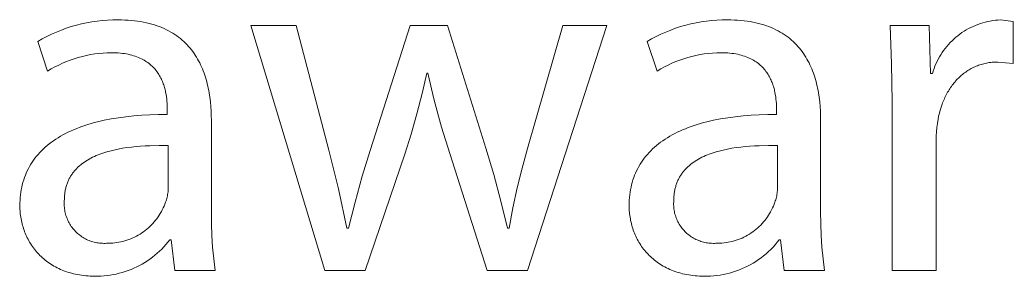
# Model space of a CAD drawing. Header units: millimetres. Extents: x -582 to 3448, y -204 to 2611.
# Drawn here: x 2340.5 to 2419.6, y -137.2 to -116.8 of the extents above; entities that cross this region are included whole.
import ezdxf

# ---------------------------------------------------------------- set-up
doc = ezdxf.new("R2010")
doc.units = ezdxf.units.MM
doc.header["$MEASUREMENT"] = 0
doc.layers.add('Domyślny', color=7, linetype='Continuous', true_color=0x000000)

msp = doc.modelspace()

# ---------------------------------------------------------------- linework, layer by layer
at = {"layer": 'Domyślny', "color": 18, "lineweight": 15, "true_color": 0x000000}
for p, q in [((2345.001, -117.172), (2345.408, -117.069)), ((2345.408, -117.069), (2345.819, -116.981)), ((2345.819, -116.981), (2346.232, -116.907)), ((2346.232, -116.907), (2346.648, -116.847)), ((2346.648, -116.847), (2347.065, -116.802)), ((2347.065, -116.802), (2347.484, -116.772)), ((2347.484, -116.772), (2347.903, -116.756)), ((2347.903, -116.756), (2348.323, -116.755)), ((2348.323, -116.755), (2348.599, -116.758)), ((2348.599, -116.758), (2348.869, -116.767)), ((2348.869, -116.767), (2349.132, -116.781)), ((2349.132, -116.781), (2349.389, -116.802)), ((2349.389, -116.802), (2349.639, -116.827)), ((2349.639, -116.827), (2349.883, -116.859)), ((2349.883, -116.859), (2350.121, -116.896)), ((2350.121, -116.896), (2350.353, -116.938)), ((2350.353, -116.938), (2350.579, -116.985)), ((2350.579, -116.985), (2350.8, -117.037)), ((2350.8, -117.037), (2351.014, -117.095)), ((2351.014, -117.095), (2351.222, -117.157)), ((2393.553, -117.173), (2393.961, -117.071)), ((2393.961, -117.071), (2394.372, -116.982)), ((2394.372, -116.982), (2394.787, -116.908)), ((2394.787, -116.908), (2395.203, -116.848)), ((2395.203, -116.848), (2395.621, -116.803)), ((2395.621, -116.803), (2396.041, -116.773)), ((2396.041, -116.773), (2396.461, -116.756)), ((2396.461, -116.756), (2396.882, -116.755)), ((2396.882, -116.755), (2397.158, -116.758)), ((2397.158, -116.758), (2397.427, -116.767)), ((2397.427, -116.767), (2397.69, -116.781)), ((2397.69, -116.781), (2397.947, -116.802)), ((2397.947, -116.802), (2398.197, -116.827)), ((2398.197, -116.827), (2398.441, -116.859)), ((2398.441, -116.859), (2398.679, -116.896)), ((2398.679, -116.896), (2398.911, -116.938)), ((2398.911, -116.938), (2399.137, -116.985)), ((2399.137, -116.985), (2399.357, -117.037)), ((2399.357, -117.037), (2399.571, -117.095)), ((2399.571, -117.095), (2399.779, -117.157)), ((2416.642, -117.192), (2416.833, -117.118)), ((2416.833, -117.118), (2417.026, -117.05)), ((2417.026, -117.05), (2417.221, -116.989)), ((2417.221, -116.989), (2417.419, -116.935)), ((2417.419, -116.935), (2417.618, -116.888)), ((2417.618, -116.888), (2417.819, -116.848)), ((2417.819, -116.848), (2418.021, -116.815)), ((2418.021, -116.815), (2418.224, -116.789)), ((2418.224, -116.789), (2418.428, -116.769)), ((2418.428, -116.769), (2418.632, -116.757)), ((2418.632, -116.757), (2419.639, -116.878)), ((2419.639, -116.878), (2419.639, -120.22)), ((2342.655, -118.078), (2343.032, -117.893)), ((2343.032, -117.893), (2343.415, -117.722)), ((2343.415, -117.722), (2343.804, -117.563)), ((2343.804, -117.563), (2344.199, -117.419)), ((2344.199, -117.419), (2344.598, -117.288)), ((2344.598, -117.288), (2345.001, -117.172)), ((2351.222, -117.157), (2351.425, -117.224)), ((2351.425, -117.224), (2351.622, -117.296)), ((2351.622, -117.296), (2351.813, -117.373)), ((2351.813, -117.373), (2351.999, -117.454)), ((2351.999, -117.454), (2352.179, -117.539)), ((2352.179, -117.539), (2352.354, -117.629)), ((2352.354, -117.629), (2352.524, -117.723)), ((2352.524, -117.723), (2352.688, -117.821)), ((2352.688, -117.821), (2352.847, -117.923)), ((2364.786, -136.726), (2358.895, -117.199)), ((2358.895, -117.199), (2362.518, -117.199)), ((2362.518, -117.199), (2365.108, -127.13)), ((2368.41, -127.157), (2371.604, -117.199)), ((2371.604, -117.199), (2374.583, -117.199)), ((2374.583, -117.199), (2377.616, -126.969)), ((2380.958, -126.996), (2383.75, -117.199)), ((2387.266, -117.199), (2380.958, -136.726)), ((2383.75, -117.199), (2387.266, -117.199)), ((2391.202, -118.078), (2391.58, -117.894)), ((2391.58, -117.894), (2391.964, -117.722)), ((2391.964, -117.722), (2392.354, -117.565)), ((2392.354, -117.565), (2392.749, -117.42)), ((2392.749, -117.42), (2393.149, -117.29)), ((2393.149, -117.29), (2393.553, -117.173)), ((2399.779, -117.157), (2399.982, -117.224)), ((2399.982, -117.224), (2400.178, -117.296)), ((2400.178, -117.296), (2400.369, -117.373)), ((2400.369, -117.373), (2400.555, -117.454)), ((2400.555, -117.454), (2400.735, -117.539)), ((2400.735, -117.539), (2400.91, -117.629)), ((2400.91, -117.629), (2401.079, -117.723)), ((2401.079, -117.723), (2401.243, -117.821)), ((2401.243, -117.821), (2401.402, -117.923)), ((2409.959, -120.246), (2409.828, -117.2)), ((2409.828, -117.2), (2412.942, -117.2)), ((2412.942, -117.2), (2413.063, -121.025)), ((2415.231, -118.014), (2415.394, -117.891)), ((2415.394, -117.891), (2415.561, -117.772)), ((2415.561, -117.772), (2415.733, -117.66)), ((2415.733, -117.66), (2415.908, -117.554)), ((2415.908, -117.554), (2416.086, -117.454)), ((2416.086, -117.454), (2416.268, -117.36)), ((2416.268, -117.36), (2416.454, -117.273)), ((2416.454, -117.273), (2416.642, -117.192)), ((2341.922, -118.486), (2342.285, -118.276)), ((2342.713, -120.835), (2341.922, -118.486)), ((2342.285, -118.276), (2342.655, -118.078)), ((2352.847, -117.923), (2353.001, -118.029)), ((2353.001, -118.029), (2353.15, -118.139)), ((2353.15, -118.139), (2353.294, -118.252)), ((2353.294, -118.252), (2353.433, -118.37)), ((2353.433, -118.37), (2353.568, -118.49)), ((2353.568, -118.49), (2353.697, -118.615)), ((2353.697, -118.615), (2353.822, -118.742)), ((2390.467, -118.486), (2390.831, -118.276)), ((2391.272, -120.835), (2390.467, -118.486)), ((2390.831, -118.276), (2391.202, -118.078)), ((2401.402, -117.923), (2401.556, -118.029)), ((2401.556, -118.029), (2401.705, -118.139)), ((2401.705, -118.139), (2401.848, -118.252)), ((2401.848, -118.252), (2401.987, -118.37)), ((2401.987, -118.37), (2402.121, -118.49)), ((2402.121, -118.49), (2402.25, -118.615)), ((2402.25, -118.615), (2402.375, -118.742)), ((2414.485, -118.714), (2414.625, -118.564)), ((2414.625, -118.564), (2414.769, -118.419)), ((2414.769, -118.419), (2414.918, -118.279)), ((2414.918, -118.279), (2415.072, -118.144)), ((2415.072, -118.144), (2415.231, -118.014)), ((2346.465, -119.471), (2346.134, -119.525)), ((2346.797, -119.429), (2346.465, -119.471)), ((2347.131, -119.399), (2346.797, -119.429)), ((2347.465, -119.379), (2347.131, -119.399)), ((2347.8, -119.372), (2347.465, -119.379)), ((2347.985, -119.374), (2347.8, -119.372)), ((2348.164, -119.38), (2347.985, -119.374)), ((2348.339, -119.391), (2348.164, -119.38)), ((2348.509, -119.405), (2348.339, -119.391)), ((2348.673, -119.423), (2348.509, -119.405)), ((2348.833, -119.445), (2348.673, -119.423)), ((2348.989, -119.471), (2348.833, -119.445)), ((2349.139, -119.5), (2348.989, -119.471)), ((2349.285, -119.533), (2349.139, -119.5)), ((2353.822, -118.742), (2353.942, -118.873)), ((2353.942, -118.873), (2354.058, -119.007)), ((2354.058, -119.007), (2354.169, -119.145)), ((2354.169, -119.145), (2354.275, -119.285)), ((2354.275, -119.285), (2354.377, -119.428)), ((2354.377, -119.428), (2354.475, -119.573)), ((2395.023, -119.47), (2394.692, -119.523)), ((2395.355, -119.428), (2395.023, -119.47)), ((2395.689, -119.398), (2395.355, -119.428)), ((2396.023, -119.379), (2395.689, -119.398)), ((2396.358, -119.372), (2396.023, -119.379)), ((2396.542, -119.374), (2396.358, -119.372)), ((2396.722, -119.38), (2396.542, -119.374)), ((2396.896, -119.391), (2396.722, -119.38)), ((2397.065, -119.405), (2396.896, -119.391)), ((2397.229, -119.423), (2397.065, -119.405)), ((2397.388, -119.445), (2397.229, -119.423)), ((2397.543, -119.471), (2397.388, -119.445)), ((2397.693, -119.5), (2397.543, -119.471)), ((2397.838, -119.533), (2397.693, -119.5)), ((2402.375, -118.742), (2402.495, -118.873)), ((2402.495, -118.873), (2402.61, -119.007)), ((2402.61, -119.007), (2402.721, -119.145)), ((2402.721, -119.145), (2402.827, -119.285)), ((2402.827, -119.285), (2402.929, -119.428)), ((2402.929, -119.428), (2403.026, -119.573)), ((2413.872, -119.532), (2413.983, -119.36)), ((2413.983, -119.36), (2414.1, -119.192)), ((2414.1, -119.192), (2414.223, -119.029)), ((2414.223, -119.029), (2414.352, -118.869)), ((2414.352, -118.869), (2414.485, -118.714)), ((2343.897, -120.209), (2343.593, -120.35)), ((2344.206, -120.079), (2343.897, -120.209)), ((2344.519, -119.959), (2344.206, -120.079)), ((2344.835, -119.85), (2344.519, -119.959)), ((2345.156, -119.752), (2344.835, -119.85)), ((2345.479, -119.665), (2345.156, -119.752)), ((2345.805, -119.589), (2345.479, -119.665)), ((2346.134, -119.525), (2345.805, -119.589)), ((2349.426, -119.569), (2349.285, -119.533)), ((2349.563, -119.609), (2349.426, -119.569)), ((2349.695, -119.651), (2349.563, -119.609)), ((2349.823, -119.697), (2349.695, -119.651)), ((2349.946, -119.746), (2349.823, -119.697)), ((2350.066, -119.798), (2349.946, -119.746)), ((2350.181, -119.852), (2350.066, -119.798)), ((2350.292, -119.909), (2350.181, -119.852)), ((2350.4, -119.969), (2350.292, -119.909)), ((2350.503, -120.032), (2350.4, -119.969)), ((2350.602, -120.096), (2350.503, -120.032)), ((2350.698, -120.164), (2350.602, -120.096)), ((2350.79, -120.233), (2350.698, -120.164)), ((2350.878, -120.305), (2350.79, -120.233)), ((2354.475, -119.573), (2354.569, -119.722)), ((2354.569, -119.722), (2354.659, -119.873)), ((2354.659, -119.873), (2354.744, -120.026)), ((2354.744, -120.026), (2354.826, -120.182)), ((2354.826, -120.182), (2354.903, -120.34)), ((2392.455, -120.209), (2392.151, -120.35)), ((2392.764, -120.078), (2392.455, -120.209)), ((2393.077, -119.958), (2392.764, -120.078)), ((2393.393, -119.849), (2393.077, -119.958)), ((2393.714, -119.751), (2393.393, -119.849)), ((2394.037, -119.664), (2393.714, -119.751)), ((2394.363, -119.588), (2394.037, -119.664)), ((2394.692, -119.523), (2394.363, -119.588)), ((2397.979, -119.569), (2397.838, -119.533)), ((2398.115, -119.609), (2397.979, -119.569)), ((2398.247, -119.651), (2398.115, -119.609)), ((2398.374, -119.697), (2398.247, -119.651)), ((2398.498, -119.746), (2398.374, -119.697)), ((2398.617, -119.798), (2398.498, -119.746)), ((2398.732, -119.852), (2398.617, -119.798)), ((2398.843, -119.909), (2398.732, -119.852)), ((2398.949, -119.969), (2398.843, -119.909)), ((2399.052, -120.032), (2398.949, -119.969)), ((2399.152, -120.096), (2399.052, -120.032)), ((2399.247, -120.164), (2399.152, -120.096)), ((2399.339, -120.233), (2399.247, -120.164)), ((2399.427, -120.305), (2399.339, -120.233)), ((2403.026, -119.573), (2403.12, -119.722)), ((2403.12, -119.722), (2403.209, -119.873)), ((2403.209, -119.873), (2403.294, -120.026)), ((2403.294, -120.026), (2403.375, -120.182)), ((2403.375, -120.182), (2403.453, -120.34)), ((2409.989, -123.293), (2409.959, -120.246)), ((2413.41, -120.444), (2413.489, -120.256)), ((2413.489, -120.256), (2413.575, -120.07)), ((2413.575, -120.07), (2413.668, -119.887)), ((2413.668, -119.887), (2413.767, -119.708)), ((2413.767, -119.708), (2413.872, -119.532)), ((2417.201, -120.274), (2417.097, -120.304)), ((2417.307, -120.246), (2417.201, -120.274)), ((2417.414, -120.221), (2417.307, -120.246)), ((2417.522, -120.199), (2417.414, -120.221)), ((2417.632, -120.179), (2417.522, -120.199)), ((2417.742, -120.161), (2417.632, -120.179)), ((2417.854, -120.147), (2417.742, -120.161)), ((2417.967, -120.134), (2417.854, -120.147)), ((2418.081, -120.125), (2417.967, -120.134)), ((2418.197, -120.118), (2418.081, -120.125)), ((2418.313, -120.114), (2418.197, -120.118)), ((2418.431, -120.113), (2418.313, -120.114)), ((2419.639, -120.22), (2418.431, -120.113)), ((2343.001, -120.663), (2342.713, -120.835)), ((2343.295, -120.502), (2343.001, -120.663)), ((2343.593, -120.35), (2343.295, -120.502)), ((2350.963, -120.378), (2350.878, -120.305)), ((2351.044, -120.454), (2350.963, -120.378)), ((2351.122, -120.531), (2351.044, -120.454)), ((2351.196, -120.61), (2351.122, -120.531)), ((2351.267, -120.691), (2351.196, -120.61)), ((2351.335, -120.774), (2351.267, -120.691)), ((2351.4, -120.857), (2351.335, -120.774)), ((2351.462, -120.943), (2351.4, -120.857)), ((2351.521, -121.029), (2351.462, -120.943)), ((2351.576, -121.117), (2351.521, -121.029)), ((2354.903, -120.34), (2354.977, -120.501)), ((2354.977, -120.501), (2355.047, -120.663)), ((2355.047, -120.663), (2355.113, -120.827)), ((2355.113, -120.827), (2355.175, -120.994)), ((2355.175, -120.994), (2355.234, -121.162)), ((2372.919, -120.997), (2372.552, -122.63)), ((2373, -120.997), (2372.919, -120.997)), ((2373.514, -123.153), (2373, -120.997)), ((2391.559, -120.663), (2391.272, -120.835)), ((2391.853, -120.501), (2391.559, -120.663)), ((2392.151, -120.35), (2391.853, -120.501)), ((2399.511, -120.378), (2399.427, -120.305)), ((2399.592, -120.454), (2399.511, -120.378)), ((2399.67, -120.531), (2399.592, -120.454)), ((2399.744, -120.61), (2399.67, -120.531)), ((2399.815, -120.691), (2399.744, -120.61)), ((2399.883, -120.774), (2399.815, -120.691)), ((2399.947, -120.857), (2399.883, -120.774)), ((2400.009, -120.943), (2399.947, -120.857)), ((2400.067, -121.029), (2400.009, -120.943)), ((2400.123, -121.117), (2400.067, -121.029)), ((2403.453, -120.34), (2403.526, -120.501)), ((2403.526, -120.501), (2403.596, -120.663)), ((2403.596, -120.663), (2403.661, -120.827)), ((2403.661, -120.827), (2403.723, -120.994)), ((2403.723, -120.994), (2403.782, -121.162)), ((2413.063, -121.025), (2413.21, -121.025)), ((2413.21, -121.025), (2413.27, -120.829)), ((2413.27, -120.829), (2413.336, -120.636)), ((2413.336, -120.636), (2413.41, -120.444)), ((2415.688, -121.035), (2415.605, -121.102)), ((2415.772, -120.971), (2415.688, -121.035)), ((2415.858, -120.909), (2415.772, -120.971)), ((2415.945, -120.849), (2415.858, -120.909)), ((2416.034, -120.791), (2415.945, -120.849)), ((2416.124, -120.735), (2416.034, -120.791)), ((2416.215, -120.682), (2416.124, -120.735)), ((2416.308, -120.63), (2416.215, -120.682)), ((2416.402, -120.581), (2416.308, -120.63)), ((2416.497, -120.535), (2416.402, -120.581)), ((2416.594, -120.49), (2416.497, -120.535)), ((2416.692, -120.448), (2416.594, -120.49)), ((2416.791, -120.408), (2416.692, -120.448)), ((2416.892, -120.371), (2416.791, -120.408)), ((2416.994, -120.336), (2416.892, -120.371)), ((2417.097, -120.304), (2416.994, -120.336)), ((2351.629, -121.206), (2351.576, -121.117)), ((2351.68, -121.296), (2351.629, -121.206)), ((2351.727, -121.386), (2351.68, -121.296)), ((2351.772, -121.478), (2351.727, -121.386)), ((2351.814, -121.57), (2351.772, -121.478)), ((2351.854, -121.663), (2351.814, -121.57)), ((2351.891, -121.756), (2351.854, -121.663)), ((2351.926, -121.849), (2351.891, -121.756)), ((2351.959, -121.943), (2351.926, -121.849)), ((2355.234, -121.162), (2355.289, -121.332)), ((2355.289, -121.332), (2355.341, -121.503)), ((2355.341, -121.503), (2355.389, -121.676)), ((2355.389, -121.676), (2355.434, -121.85)), ((2355.434, -121.85), (2355.476, -122.026)), ((2400.176, -121.206), (2400.123, -121.117)), ((2400.226, -121.296), (2400.176, -121.206)), ((2400.273, -121.386), (2400.226, -121.296)), ((2400.318, -121.478), (2400.273, -121.386)), ((2400.36, -121.57), (2400.318, -121.478)), ((2400.399, -121.663), (2400.36, -121.57)), ((2400.437, -121.756), (2400.399, -121.663)), ((2400.471, -121.849), (2400.437, -121.756)), ((2400.504, -121.943), (2400.471, -121.849)), ((2403.782, -121.162), (2403.837, -121.332)), ((2403.837, -121.332), (2403.889, -121.503)), ((2403.889, -121.503), (2403.937, -121.676)), ((2403.937, -121.676), (2403.981, -121.85)), ((2403.981, -121.85), (2404.023, -122.026)), ((2414.856, -121.875), (2414.789, -121.963)), ((2414.924, -121.789), (2414.856, -121.875)), ((2414.993, -121.705), (2414.924, -121.789)), ((2415.065, -121.623), (2414.993, -121.705)), ((2415.137, -121.542), (2415.065, -121.623)), ((2415.212, -121.464), (2415.137, -121.542)), ((2415.287, -121.388), (2415.212, -121.464)), ((2415.364, -121.313), (2415.287, -121.388)), ((2415.443, -121.241), (2415.364, -121.313)), ((2415.523, -121.17), (2415.443, -121.241)), ((2415.605, -121.102), (2415.523, -121.17)), ((2351.989, -122.038), (2351.959, -121.943)), ((2352.017, -122.132), (2351.989, -122.038)), ((2352.043, -122.226), (2352.017, -122.132)), ((2352.068, -122.321), (2352.043, -122.226)), ((2352.09, -122.415), (2352.068, -122.321)), ((2352.11, -122.508), (2352.09, -122.415)), ((2352.146, -122.695), (2352.11, -122.508)), ((2355.476, -122.026), (2355.515, -122.203)), ((2355.515, -122.203), (2355.55, -122.381)), ((2355.55, -122.381), (2355.583, -122.56)), ((2355.583, -122.56), (2355.639, -122.921)), ((2372.552, -122.63), (2372.137, -124.251)), ((2400.534, -122.038), (2400.504, -121.943)), ((2400.563, -122.132), (2400.534, -122.038)), ((2400.589, -122.226), (2400.563, -122.132)), ((2400.613, -122.321), (2400.589, -122.226)), ((2400.635, -122.415), (2400.613, -122.321)), ((2400.655, -122.508), (2400.635, -122.415)), ((2400.691, -122.695), (2400.655, -122.508)), ((2404.023, -122.026), (2404.061, -122.203)), ((2404.061, -122.203), (2404.097, -122.381)), ((2404.097, -122.381), (2404.129, -122.56)), ((2404.129, -122.56), (2404.184, -122.921)), ((2414.366, -122.626), (2414.312, -122.727)), ((2414.422, -122.526), (2414.366, -122.626)), ((2414.479, -122.428), (2414.422, -122.526)), ((2414.538, -122.331), (2414.479, -122.428)), ((2414.598, -122.237), (2414.538, -122.331)), ((2414.66, -122.144), (2414.598, -122.237)), ((2414.724, -122.052), (2414.66, -122.144)), ((2414.789, -121.963), (2414.724, -122.052)), ((2352.175, -122.879), (2352.146, -122.695)), ((2352.198, -123.06), (2352.175, -122.879)), ((2352.215, -123.238), (2352.198, -123.06)), ((2352.228, -123.411), (2352.215, -123.238)), ((2352.236, -123.578), (2352.228, -123.411)), ((2355.639, -122.921), (2355.683, -123.285)), ((2355.683, -123.285), (2355.717, -123.651)), ((2374.095, -125.292), (2373.514, -123.153)), ((2400.72, -122.879), (2400.691, -122.695)), ((2400.743, -123.06), (2400.72, -122.879)), ((2400.76, -123.238), (2400.743, -123.06)), ((2400.773, -123.411), (2400.76, -123.238)), ((2400.781, -123.578), (2400.773, -123.411)), ((2404.184, -122.921), (2404.229, -123.285)), ((2404.229, -123.285), (2404.262, -123.651)), ((2409.989, -136.727), (2409.989, -123.293)), ((2414.023, -123.368), (2413.981, -123.481)), ((2414.067, -123.258), (2414.023, -123.368)), ((2414.113, -123.149), (2414.067, -123.258)), ((2414.16, -123.041), (2414.113, -123.149)), ((2414.209, -122.935), (2414.16, -123.041)), ((2414.26, -122.83), (2414.209, -122.935)), ((2414.312, -122.727), (2414.26, -122.83)), ((2352.241, -123.74), (2352.236, -123.578)), ((2352.242, -123.895), (2352.241, -123.74)), ((2352.242, -124.297), (2352.242, -123.895)), ((2355.717, -123.651), (2355.74, -124.018)), ((2355.74, -124.018), (2355.754, -124.386)), ((2400.786, -123.74), (2400.781, -123.578)), ((2400.787, -123.895), (2400.786, -123.74)), ((2400.787, -124.297), (2400.787, -123.895)), ((2404.262, -123.651), (2404.285, -124.018)), ((2404.285, -124.018), (2404.299, -124.386)), ((2413.763, -124.182), (2413.705, -124.426)), ((2413.829, -123.943), (2413.763, -124.182)), ((2413.901, -123.709), (2413.829, -123.943)), ((2413.981, -123.481), (2413.901, -123.709)), ((2345.927, -125.089), (2346.176, -125.015)), ((2346.176, -125.015), (2346.431, -124.943)), ((2346.431, -124.943), (2346.69, -124.876)), ((2346.69, -124.876), (2347.225, -124.752)), ((2347.225, -124.752), (2347.781, -124.643)), ((2347.781, -124.643), (2348.358, -124.549)), ((2348.358, -124.549), (2348.955, -124.469)), ((2348.955, -124.469), (2349.572, -124.404)), ((2349.572, -124.404), (2350.21, -124.355)), ((2350.21, -124.355), (2350.867, -124.32)), ((2350.867, -124.32), (2351.545, -124.301)), ((2351.545, -124.301), (2352.242, -124.297)), ((2355.754, -124.386), (2355.758, -124.753)), ((2355.758, -124.753), (2355.758, -132.054)), ((2372.137, -124.251), (2371.673, -125.859)), ((2394.472, -125.089), (2394.721, -125.015)), ((2394.721, -125.015), (2394.976, -124.943)), ((2394.976, -124.943), (2395.235, -124.876)), ((2395.235, -124.876), (2395.77, -124.752)), ((2395.77, -124.752), (2396.326, -124.643)), ((2396.326, -124.643), (2396.902, -124.549)), ((2396.902, -124.549), (2397.499, -124.469)), ((2397.499, -124.469), (2398.117, -124.404)), ((2398.117, -124.404), (2398.754, -124.355)), ((2398.754, -124.355), (2399.412, -124.32)), ((2399.412, -124.32), (2400.09, -124.301)), ((2400.09, -124.301), (2400.787, -124.297)), ((2404.299, -124.386), (2404.303, -124.753)), ((2404.303, -124.753), (2404.303, -132.054)), ((2413.605, -125.004), (2413.566, -125.333)), ((2413.653, -124.676), (2413.605, -125.004)), ((2413.705, -124.426), (2413.653, -124.676)), ((2343.927, -125.922), (2344.127, -125.815)), ((2344.127, -125.815), (2344.333, -125.712)), ((2344.333, -125.712), (2344.545, -125.612)), ((2344.545, -125.612), (2344.762, -125.516)), ((2344.762, -125.516), (2344.984, -125.424)), ((2344.984, -125.424), (2345.212, -125.335)), ((2345.212, -125.335), (2345.445, -125.249)), ((2345.445, -125.249), (2345.683, -125.167)), ((2345.683, -125.167), (2345.927, -125.089)), ((2374.744, -127.412), (2374.095, -125.292)), ((2392.472, -125.922), (2392.672, -125.815)), ((2392.672, -125.815), (2392.878, -125.712)), ((2392.878, -125.712), (2393.09, -125.612)), ((2393.09, -125.612), (2393.307, -125.516)), ((2393.307, -125.516), (2393.529, -125.424)), ((2393.529, -125.424), (2393.757, -125.335)), ((2393.757, -125.335), (2393.99, -125.249)), ((2393.99, -125.249), (2394.228, -125.167)), ((2394.228, -125.167), (2394.472, -125.089)), ((2413.536, -125.664), (2413.516, -125.995)), ((2413.566, -125.333), (2413.536, -125.664)), ((2342.839, -126.635), (2343.007, -126.508)), ((2343.007, -126.508), (2343.18, -126.384)), ((2343.18, -126.384), (2343.358, -126.263)), ((2343.358, -126.263), (2343.542, -126.146)), ((2343.542, -126.146), (2343.732, -126.032)), ((2343.732, -126.032), (2343.927, -125.922)), ((2371.673, -125.859), (2371.161, -127.452)), ((2391.384, -126.635), (2391.551, -126.508)), ((2391.551, -126.508), (2391.724, -126.384)), ((2391.724, -126.384), (2391.903, -126.263)), ((2391.903, -126.263), (2392.087, -126.146)), ((2392.087, -126.146), (2392.277, -126.032)), ((2392.277, -126.032), (2392.472, -125.922)), ((2413.516, -125.995), (2413.506, -126.326)), ((2413.506, -126.326), (2413.506, -136.727)), ((2341.953, -127.472), (2342.087, -127.324)), ((2342.087, -127.324), (2342.226, -127.18)), ((2342.226, -127.18), (2342.371, -127.039)), ((2342.371, -127.039), (2342.521, -126.901)), ((2342.521, -126.901), (2342.677, -126.766)), ((2342.677, -126.766), (2342.839, -126.635)), ((2347.031, -127.398), (2346.878, -127.453)), ((2347.186, -127.346), (2347.031, -127.398)), ((2347.344, -127.296), (2347.186, -127.346)), ((2347.504, -127.248), (2347.344, -127.296)), ((2347.667, -127.204), (2347.504, -127.248)), ((2347.998, -127.122), (2347.667, -127.204)), ((2348.337, -127.05), (2347.998, -127.122)), ((2348.683, -126.986), (2348.337, -127.05)), ((2349.035, -126.932), (2348.683, -126.986)), ((2349.392, -126.886), (2349.035, -126.932)), ((2349.754, -126.848), (2349.392, -126.886)), ((2350.118, -126.817), (2349.754, -126.848)), ((2350.485, -126.794), (2350.118, -126.817)), ((2350.853, -126.777), (2350.485, -126.794)), ((2351.59, -126.761), (2350.853, -126.777)), ((2352.323, -126.767), (2351.59, -126.761)), ((2352.323, -130.149), (2352.323, -126.767)), ((2365.108, -127.13), (2365.882, -130.226)), ((2367.784, -129.204), (2368.41, -127.157)), ((2377.737, -136.726), (2374.744, -127.412)), ((2377.616, -126.969), (2378.252, -129.078)), ((2380.519, -128.566), (2380.958, -126.996)), ((2390.498, -127.472), (2390.632, -127.324)), ((2390.632, -127.324), (2390.771, -127.18)), ((2390.771, -127.18), (2390.916, -127.039)), ((2390.916, -127.039), (2391.066, -126.901)), ((2391.066, -126.901), (2391.222, -126.766)), ((2391.222, -126.766), (2391.384, -126.635)), ((2395.582, -127.398), (2395.429, -127.453)), ((2395.737, -127.346), (2395.582, -127.398)), ((2395.894, -127.296), (2395.737, -127.346)), ((2396.054, -127.248), (2395.894, -127.296)), ((2396.216, -127.204), (2396.054, -127.248)), ((2396.547, -127.122), (2396.216, -127.204)), ((2396.886, -127.05), (2396.547, -127.122)), ((2397.231, -126.986), (2396.886, -127.05)), ((2397.583, -126.932), (2397.231, -126.986)), ((2397.939, -126.886), (2397.583, -126.932)), ((2398.3, -126.848), (2397.939, -126.886)), ((2398.664, -126.817), (2398.3, -126.848)), ((2399.031, -126.794), (2398.664, -126.817)), ((2399.399, -126.777), (2399.031, -126.794)), ((2400.135, -126.761), (2399.399, -126.777)), ((2400.867, -126.767), (2400.135, -126.761)), ((2400.867, -130.149), (2400.867, -126.767)), ((2341.372, -128.262), (2341.477, -128.098)), ((2341.477, -128.098), (2341.587, -127.936)), ((2341.587, -127.936), (2341.703, -127.778)), ((2341.703, -127.778), (2341.825, -127.624)), ((2341.825, -127.624), (2341.953, -127.472)), ((2345.519, -128.168), (2345.402, -128.256)), ((2345.639, -128.082), (2345.519, -128.168)), ((2345.764, -128), (2345.639, -128.082)), ((2345.891, -127.921), (2345.764, -128)), ((2346.023, -127.845), (2345.891, -127.921)), ((2346.157, -127.772), (2346.023, -127.845)), ((2346.295, -127.703), (2346.157, -127.772)), ((2346.436, -127.636), (2346.295, -127.703)), ((2346.581, -127.572), (2346.436, -127.636)), ((2346.728, -127.511), (2346.581, -127.572)), ((2346.878, -127.453), (2346.728, -127.511)), ((2371.161, -127.452), (2368.007, -136.726)), ((2389.917, -128.262), (2390.022, -128.098)), ((2390.022, -128.098), (2390.132, -127.936)), ((2390.132, -127.936), (2390.248, -127.778)), ((2390.248, -127.778), (2390.37, -127.624)), ((2390.37, -127.624), (2390.498, -127.472)), ((2394.073, -128.168), (2393.957, -128.256)), ((2394.193, -128.082), (2394.073, -128.168)), ((2394.317, -128), (2394.193, -128.082)), ((2394.445, -127.921), (2394.317, -128)), ((2394.576, -127.845), (2394.445, -127.921)), ((2394.71, -127.772), (2394.576, -127.845)), ((2394.848, -127.703), (2394.71, -127.772)), ((2394.989, -127.636), (2394.848, -127.703)), ((2395.133, -127.572), (2394.989, -127.636)), ((2395.279, -127.511), (2395.133, -127.572)), ((2395.429, -127.453), (2395.279, -127.511)), ((2340.936, -129.135), (2341.012, -128.954)), ((2341.012, -128.954), (2341.093, -128.776)), ((2341.093, -128.776), (2341.18, -128.602)), ((2341.18, -128.602), (2341.273, -128.43)), ((2341.273, -128.43), (2341.372, -128.262)), ((2344.704, -128.975), (2344.663, -129.033)), ((2344.747, -128.918), (2344.704, -128.975)), ((2344.79, -128.861), (2344.747, -128.918)), ((2344.835, -128.806), (2344.79, -128.861)), ((2344.881, -128.752), (2344.835, -128.806)), ((2344.929, -128.698), (2344.881, -128.752)), ((2344.977, -128.646), (2344.929, -128.698)), ((2345.027, -128.594), (2344.977, -128.646)), ((2345.077, -128.543), (2345.027, -128.594)), ((2345.129, -128.493), (2345.077, -128.543)), ((2345.181, -128.444), (2345.129, -128.493)), ((2345.235, -128.396), (2345.181, -128.444)), ((2345.29, -128.348), (2345.235, -128.396)), ((2345.346, -128.302), (2345.29, -128.348)), ((2345.402, -128.256), (2345.346, -128.302)), ((2380.127, -130.148), (2380.519, -128.566)), ((2389.481, -129.135), (2389.557, -128.954)), ((2389.557, -128.954), (2389.638, -128.776)), ((2389.638, -128.776), (2389.725, -128.602)), ((2389.725, -128.602), (2389.818, -128.43)), ((2389.818, -128.43), (2389.917, -128.262)), ((2393.261, -128.975), (2393.219, -129.033)), ((2393.303, -128.918), (2393.261, -128.975)), ((2393.347, -128.861), (2393.303, -128.918)), ((2393.392, -128.806), (2393.347, -128.861)), ((2393.437, -128.752), (2393.392, -128.806)), ((2393.485, -128.698), (2393.437, -128.752)), ((2393.533, -128.646), (2393.485, -128.698)), ((2393.582, -128.594), (2393.533, -128.646)), ((2393.633, -128.543), (2393.582, -128.594)), ((2393.684, -128.493), (2393.633, -128.543)), ((2393.737, -128.444), (2393.684, -128.493)), ((2393.79, -128.396), (2393.737, -128.444)), ((2393.845, -128.348), (2393.79, -128.396)), ((2393.9, -128.302), (2393.845, -128.348)), ((2393.957, -128.256), (2393.9, -128.302)), ((2340.694, -129.892), (2340.746, -129.698)), ((2340.746, -129.698), (2340.803, -129.507)), ((2340.803, -129.507), (2340.867, -129.319)), ((2340.867, -129.319), (2340.936, -129.135)), ((2344.289, -129.736), (2344.263, -129.806)), ((2344.317, -129.667), (2344.289, -129.736)), ((2344.346, -129.599), (2344.317, -129.667)), ((2344.376, -129.532), (2344.346, -129.599)), ((2344.407, -129.467), (2344.376, -129.532)), ((2344.44, -129.402), (2344.407, -129.467)), ((2344.474, -129.338), (2344.44, -129.402)), ((2344.509, -129.275), (2344.474, -129.338)), ((2344.546, -129.213), (2344.509, -129.275)), ((2344.583, -129.152), (2344.546, -129.213)), ((2344.622, -129.092), (2344.583, -129.152)), ((2344.663, -129.033), (2344.622, -129.092)), ((2367.211, -131.267), (2367.784, -129.204)), ((2378.252, -129.078), (2378.829, -131.204)), ((2389.239, -129.892), (2389.291, -129.698)), ((2389.291, -129.698), (2389.348, -129.507)), ((2389.348, -129.507), (2389.412, -129.319)), ((2389.412, -129.319), (2389.481, -129.135)), ((2392.847, -129.736), (2392.821, -129.806)), ((2392.874, -129.667), (2392.847, -129.736)), ((2392.903, -129.599), (2392.874, -129.667)), ((2392.933, -129.532), (2392.903, -129.599)), ((2392.964, -129.467), (2392.933, -129.532)), ((2392.997, -129.402), (2392.964, -129.467)), ((2393.031, -129.338), (2392.997, -129.402)), ((2393.066, -129.275), (2393.031, -129.338)), ((2393.103, -129.213), (2393.066, -129.275)), ((2393.14, -129.152), (2393.103, -129.213)), ((2393.179, -129.092), (2393.14, -129.152)), ((2393.219, -129.033), (2393.179, -129.092)), ((2340.548, -130.699), (2340.575, -130.493)), ((2340.575, -130.493), (2340.609, -130.289)), ((2340.609, -130.289), (2340.649, -130.089)), ((2340.649, -130.089), (2340.694, -129.892)), ((2344.081, -130.562), (2344.071, -130.643)), ((2344.092, -130.481), (2344.081, -130.562)), ((2344.106, -130.402), (2344.092, -130.481)), ((2344.12, -130.324), (2344.106, -130.402)), ((2344.136, -130.247), (2344.12, -130.324)), ((2344.154, -130.17), (2344.136, -130.247)), ((2344.173, -130.095), (2344.154, -130.17)), ((2344.194, -130.021), (2344.173, -130.095)), ((2344.215, -129.949), (2344.194, -130.021)), ((2344.239, -129.877), (2344.215, -129.949)), ((2344.263, -129.806), (2344.239, -129.877)), ((2352.274, -130.67), (2352.29, -130.566)), ((2352.29, -130.566), (2352.303, -130.462)), ((2352.303, -130.462), (2352.313, -130.358)), ((2352.313, -130.358), (2352.319, -130.253)), ((2352.319, -130.253), (2352.323, -130.149)), ((2365.882, -130.226), (2366.558, -133.344)), ((2379.781, -131.741), (2380.127, -130.148)), ((2389.093, -130.699), (2389.12, -130.493)), ((2389.12, -130.493), (2389.154, -130.289)), ((2389.154, -130.289), (2389.194, -130.089)), ((2389.194, -130.089), (2389.239, -129.892)), ((2392.639, -130.562), (2392.629, -130.643)), ((2392.651, -130.481), (2392.639, -130.562)), ((2392.664, -130.402), (2392.651, -130.481)), ((2392.678, -130.324), (2392.664, -130.402)), ((2392.695, -130.247), (2392.678, -130.324)), ((2392.712, -130.17), (2392.695, -130.247)), ((2392.731, -130.095), (2392.712, -130.17)), ((2392.751, -130.021), (2392.731, -130.095)), ((2392.773, -129.949), (2392.751, -130.021)), ((2392.797, -129.877), (2392.773, -129.949)), ((2392.821, -129.806), (2392.797, -129.877)), ((2400.819, -130.67), (2400.835, -130.566)), ((2400.835, -130.566), (2400.848, -130.462)), ((2400.848, -130.462), (2400.858, -130.358)), ((2400.858, -130.358), (2400.864, -130.253)), ((2400.864, -130.253), (2400.867, -130.149)), ((2340.499, -131.558), (2340.502, -131.338)), ((2340.502, -131.338), (2340.511, -131.122)), ((2340.511, -131.122), (2340.527, -130.909)), ((2340.527, -130.909), (2340.548, -130.699)), ((2344.035, -131.263), (2344.033, -131.371)), ((2344.033, -131.371), (2344.033, -131.48)), ((2344.042, -131.155), (2344.035, -131.263)), ((2344.043, -131.067), (2344.042, -131.155)), ((2344.045, -130.98), (2344.043, -131.067)), ((2344.049, -130.894), (2344.045, -130.98)), ((2344.055, -130.809), (2344.049, -130.894)), ((2344.062, -130.726), (2344.055, -130.809)), ((2344.071, -130.643), (2344.062, -130.726)), ((2352.051, -131.432), (2352.108, -131.276)), ((2352.108, -131.276), (2352.144, -131.177)), ((2352.144, -131.177), (2352.176, -131.078)), ((2352.176, -131.078), (2352.205, -130.977)), ((2352.205, -130.977), (2352.232, -130.875)), ((2352.232, -130.875), (2352.254, -130.773)), ((2352.254, -130.773), (2352.274, -130.67)), ((2366.692, -133.344), (2367.211, -131.267)), ((2378.829, -131.204), (2379.348, -133.344)), ((2389.044, -131.558), (2389.047, -131.338)), ((2389.047, -131.338), (2389.056, -131.122)), ((2389.056, -131.122), (2389.072, -130.909)), ((2389.072, -130.909), (2389.093, -130.699)), ((2392.593, -131.263), (2392.59, -131.371)), ((2392.59, -131.371), (2392.591, -131.479)), ((2392.6, -131.155), (2392.593, -131.263)), ((2392.601, -131.067), (2392.6, -131.155)), ((2392.604, -130.98), (2392.601, -131.067)), ((2392.608, -130.894), (2392.604, -130.98)), ((2392.613, -130.809), (2392.608, -130.894)), ((2392.62, -130.726), (2392.613, -130.809)), ((2392.629, -130.643), (2392.62, -130.726)), ((2400.596, -131.432), (2400.653, -131.276)), ((2400.653, -131.276), (2400.688, -131.177)), ((2400.688, -131.177), (2400.721, -131.078)), ((2400.721, -131.078), (2400.75, -130.977)), ((2400.75, -130.977), (2400.776, -130.875)), ((2400.776, -130.875), (2400.799, -130.773)), ((2400.799, -130.773), (2400.819, -130.67)), ((2340.5, -131.69), (2340.499, -131.558)), ((2340.505, -131.823), (2340.5, -131.69)), ((2340.512, -131.955), (2340.505, -131.823)), ((2340.523, -132.087), (2340.512, -131.955)), ((2340.536, -132.219), (2340.523, -132.087)), ((2344.033, -131.48), (2344.038, -131.588)), ((2344.038, -131.588), (2344.046, -131.696)), ((2344.046, -131.696), (2344.058, -131.803)), ((2344.058, -131.803), (2344.074, -131.91)), ((2344.074, -131.91), (2344.093, -132.017)), ((2344.093, -132.017), (2344.116, -132.123)), ((2344.116, -132.123), (2344.143, -132.228)), ((2351.69, -132.177), (2351.772, -132.033)), ((2351.772, -132.033), (2351.85, -131.886)), ((2351.85, -131.886), (2351.922, -131.737)), ((2351.922, -131.737), (2351.989, -131.586)), ((2351.989, -131.586), (2352.051, -131.432)), ((2355.758, -132.054), (2355.759, -132.991)), ((2379.482, -133.344), (2379.781, -131.741)), ((2389.045, -131.69), (2389.044, -131.558)), ((2389.05, -131.823), (2389.045, -131.69)), ((2389.057, -131.955), (2389.05, -131.823)), ((2389.068, -132.087), (2389.057, -131.955)), ((2389.081, -132.219), (2389.068, -132.087)), ((2392.591, -131.479), (2392.595, -131.587)), ((2392.595, -131.587), (2392.603, -131.695)), ((2392.603, -131.695), (2392.614, -131.802)), ((2392.614, -131.802), (2392.63, -131.909)), ((2392.63, -131.909), (2392.649, -132.016)), ((2392.649, -132.016), (2392.671, -132.121)), ((2392.671, -132.121), (2392.697, -132.226)), ((2400.236, -132.178), (2400.318, -132.034)), ((2400.318, -132.034), (2400.396, -131.887)), ((2400.396, -131.887), (2400.468, -131.738)), ((2400.468, -131.738), (2400.535, -131.586)), ((2400.535, -131.586), (2400.596, -131.432)), ((2404.303, -132.054), (2404.304, -132.991)), ((2340.552, -132.35), (2340.536, -132.219)), ((2340.572, -132.481), (2340.552, -132.35)), ((2340.594, -132.612), (2340.572, -132.481)), ((2340.619, -132.742), (2340.594, -132.612)), ((2340.647, -132.871), (2340.619, -132.742)), ((2340.678, -132.999), (2340.647, -132.871)), ((2344.143, -132.228), (2344.173, -132.332)), ((2344.173, -132.332), (2344.206, -132.435)), ((2344.206, -132.435), (2344.244, -132.536)), ((2344.244, -132.536), (2344.284, -132.637)), ((2344.284, -132.637), (2344.328, -132.735)), ((2344.328, -132.735), (2344.376, -132.833)), ((2344.376, -132.833), (2344.426, -132.928)), ((2344.426, -132.928), (2344.48, -133.022)), ((2351.097, -132.975), (2351.207, -132.85)), ((2351.207, -132.85), (2351.313, -132.722)), ((2351.313, -132.722), (2351.414, -132.591)), ((2351.414, -132.591), (2351.511, -132.456)), ((2351.511, -132.456), (2351.603, -132.318)), ((2351.603, -132.318), (2351.69, -132.177)), ((2389.097, -132.35), (2389.081, -132.219)), ((2389.117, -132.481), (2389.097, -132.35)), ((2389.139, -132.612), (2389.117, -132.481)), ((2389.164, -132.742), (2389.139, -132.612)), ((2389.192, -132.871), (2389.164, -132.742)), ((2389.223, -132.999), (2389.192, -132.871)), ((2392.697, -132.226), (2392.727, -132.33)), ((2392.727, -132.33), (2392.761, -132.433)), ((2392.761, -132.433), (2392.797, -132.535)), ((2392.797, -132.535), (2392.838, -132.635)), ((2392.838, -132.635), (2392.881, -132.734)), ((2392.881, -132.734), (2392.929, -132.831)), ((2392.929, -132.831), (2392.979, -132.927)), ((2392.979, -132.927), (2393.033, -133.02)), ((2399.644, -132.977), (2399.754, -132.852)), ((2399.754, -132.852), (2399.86, -132.724)), ((2399.86, -132.724), (2399.961, -132.593)), ((2399.961, -132.593), (2400.057, -132.458)), ((2400.057, -132.458), (2400.149, -132.319)), ((2400.149, -132.319), (2400.236, -132.178)), ((2340.712, -133.127), (2340.678, -132.999)), ((2340.749, -133.254), (2340.712, -133.127)), ((2340.789, -133.38), (2340.749, -133.254)), ((2340.832, -133.505), (2340.789, -133.38)), ((2340.877, -133.629), (2340.832, -133.505)), ((2340.926, -133.752), (2340.877, -133.629)), ((2344.48, -133.022), (2344.538, -133.114)), ((2344.538, -133.114), (2344.598, -133.204)), ((2344.598, -133.204), (2344.661, -133.292)), ((2344.661, -133.292), (2344.728, -133.377)), ((2344.728, -133.377), (2344.797, -133.461)), ((2344.797, -133.461), (2344.869, -133.541)), ((2344.869, -133.541), (2344.944, -133.62)), ((2344.944, -133.62), (2345.021, -133.695)), ((2345.021, -133.695), (2345.101, -133.768)), ((2350.08, -133.819), (2350.219, -133.729)), ((2350.219, -133.729), (2350.355, -133.635)), ((2350.355, -133.635), (2350.488, -133.536)), ((2350.488, -133.536), (2350.617, -133.432)), ((2350.617, -133.432), (2350.743, -133.324)), ((2350.743, -133.324), (2350.865, -133.211)), ((2350.865, -133.211), (2350.983, -133.095)), ((2350.983, -133.095), (2351.097, -132.975)), ((2355.759, -132.991), (2355.791, -133.928)), ((2366.558, -133.344), (2366.692, -133.344)), ((2379.348, -133.344), (2379.482, -133.344)), ((2389.257, -133.127), (2389.223, -132.999)), ((2389.294, -133.254), (2389.257, -133.127)), ((2389.334, -133.38), (2389.294, -133.254)), ((2389.377, -133.505), (2389.334, -133.38)), ((2389.422, -133.629), (2389.377, -133.505)), ((2389.471, -133.752), (2389.422, -133.629)), ((2393.033, -133.02), (2393.09, -133.112)), ((2393.09, -133.112), (2393.15, -133.202)), ((2393.15, -133.202), (2393.213, -133.29)), ((2393.213, -133.29), (2393.279, -133.376)), ((2393.279, -133.376), (2393.348, -133.459)), ((2393.348, -133.459), (2393.419, -133.54)), ((2393.419, -133.54), (2393.494, -133.618)), ((2393.494, -133.618), (2393.571, -133.694)), ((2393.571, -133.694), (2393.651, -133.767)), ((2398.626, -133.822), (2398.766, -133.732)), ((2398.766, -133.732), (2398.902, -133.637)), ((2398.902, -133.637), (2399.035, -133.538)), ((2399.035, -133.538), (2399.164, -133.434)), ((2399.164, -133.434), (2399.29, -133.326)), ((2399.29, -133.326), (2399.412, -133.214)), ((2399.412, -133.214), (2399.53, -133.097)), ((2399.53, -133.097), (2399.644, -132.977)), ((2404.304, -132.991), (2404.336, -133.928)), ((2340.978, -133.874), (2340.926, -133.752)), ((2341.032, -133.994), (2340.978, -133.874)), ((2341.089, -134.114), (2341.032, -133.994)), ((2341.15, -134.232), (2341.089, -134.114)), ((2341.213, -134.348), (2341.15, -134.232)), ((2341.279, -134.463), (2341.213, -134.348)), ((2341.348, -134.577), (2341.279, -134.463)), ((2345.101, -133.768), (2345.183, -133.839)), ((2345.183, -133.839), (2345.268, -133.906)), ((2345.268, -133.906), (2345.355, -133.97)), ((2345.355, -133.97), (2345.444, -134.032)), ((2345.444, -134.032), (2345.535, -134.09)), ((2345.535, -134.09), (2345.629, -134.145)), ((2345.629, -134.145), (2345.724, -134.197)), ((2345.724, -134.197), (2345.82, -134.245)), ((2345.82, -134.245), (2345.919, -134.291)), ((2345.919, -134.291), (2346.019, -134.333)), ((2346.019, -134.333), (2346.12, -134.371)), ((2346.12, -134.371), (2346.222, -134.406)), ((2346.222, -134.406), (2346.326, -134.437)), ((2346.326, -134.437), (2346.43, -134.465)), ((2346.43, -134.465), (2346.536, -134.489)), ((2346.536, -134.489), (2346.642, -134.51)), ((2346.642, -134.51), (2346.749, -134.527)), ((2346.749, -134.527), (2346.857, -134.54)), ((2347.729, -134.547), (2347.894, -134.537)), ((2347.894, -134.537), (2348.059, -134.521)), ((2348.059, -134.521), (2348.224, -134.5)), ((2348.224, -134.5), (2348.388, -134.473)), ((2348.388, -134.473), (2348.55, -134.44)), ((2348.55, -134.44), (2348.712, -134.402)), ((2348.712, -134.402), (2348.872, -134.358)), ((2348.872, -134.358), (2349.03, -134.309)), ((2349.03, -134.309), (2349.187, -134.255)), ((2349.187, -134.255), (2349.341, -134.195)), ((2349.341, -134.195), (2349.494, -134.13)), ((2349.494, -134.13), (2349.644, -134.06)), ((2349.644, -134.06), (2349.792, -133.985)), ((2349.792, -133.985), (2349.937, -133.905)), ((2349.937, -133.905), (2350.08, -133.819)), ((2352.292, -134.463), (2352.134, -134.652)), ((2352.443, -134.269), (2352.292, -134.463)), ((2352.564, -134.269), (2352.443, -134.269)), ((2352.846, -136.725), (2352.564, -134.269)), ((2355.791, -133.928), (2355.853, -134.863)), ((2389.522, -133.874), (2389.471, -133.752)), ((2389.577, -133.994), (2389.522, -133.874)), ((2389.634, -134.114), (2389.577, -133.994)), ((2389.695, -134.232), (2389.634, -134.114)), ((2389.758, -134.348), (2389.695, -134.232)), ((2389.824, -134.463), (2389.758, -134.348)), ((2389.893, -134.577), (2389.824, -134.463)), ((2393.651, -133.767), (2393.733, -133.837)), ((2393.733, -133.837), (2393.817, -133.904)), ((2393.817, -133.904), (2393.904, -133.969)), ((2393.904, -133.969), (2393.993, -134.03)), ((2393.993, -134.03), (2394.084, -134.089)), ((2394.084, -134.089), (2394.177, -134.144)), ((2394.177, -134.144), (2394.272, -134.196)), ((2394.272, -134.196), (2394.368, -134.244)), ((2394.368, -134.244), (2394.466, -134.29)), ((2394.466, -134.29), (2394.566, -134.332)), ((2394.566, -134.332), (2394.667, -134.37)), ((2394.667, -134.37), (2394.769, -134.405)), ((2394.769, -134.405), (2394.873, -134.436)), ((2394.873, -134.436), (2394.977, -134.464)), ((2394.977, -134.464), (2395.082, -134.489)), ((2395.082, -134.489), (2395.188, -134.509)), ((2395.188, -134.509), (2395.295, -134.526)), ((2395.295, -134.526), (2395.402, -134.54)), ((2396.44, -134.538), (2396.605, -134.522)), ((2396.605, -134.522), (2396.769, -134.501)), ((2396.769, -134.501), (2396.933, -134.474)), ((2396.933, -134.474), (2397.096, -134.442)), ((2397.096, -134.442), (2397.257, -134.404)), ((2397.257, -134.404), (2397.417, -134.361)), ((2397.417, -134.361), (2397.576, -134.312)), ((2397.576, -134.312), (2397.733, -134.257)), ((2397.733, -134.257), (2397.888, -134.198)), ((2397.888, -134.198), (2398.04, -134.133)), ((2398.04, -134.133), (2398.191, -134.063)), ((2398.191, -134.063), (2398.339, -133.987)), ((2398.339, -133.987), (2398.484, -133.907)), ((2398.484, -133.907), (2398.626, -133.822)), ((2400.844, -134.47), (2400.679, -134.665)), ((2401.002, -134.269), (2400.844, -134.47)), ((2401.109, -134.269), (2401.002, -134.269)), ((2401.391, -136.725), (2401.109, -134.269)), ((2404.336, -133.928), (2404.398, -134.863)), ((2341.42, -134.689), (2341.348, -134.577)), ((2341.495, -134.8), (2341.42, -134.689)), ((2341.573, -134.908), (2341.495, -134.8)), ((2341.654, -135.015), (2341.573, -134.908)), ((2341.737, -135.121), (2341.654, -135.015)), ((2341.824, -135.224), (2341.737, -135.121)), ((2341.913, -135.325), (2341.824, -135.224)), ((2342.005, -135.425), (2341.913, -135.325)), ((2346.857, -134.54), (2346.964, -134.549)), ((2346.964, -134.549), (2347.073, -134.555)), ((2347.073, -134.555), (2347.181, -134.557)), ((2347.181, -134.557), (2347.289, -134.556)), ((2347.289, -134.556), (2347.397, -134.551)), ((2347.397, -134.551), (2347.563, -134.552)), ((2347.563, -134.552), (2347.729, -134.547)), ((2351.623, -135.185), (2351.441, -135.35)), ((2351.799, -135.013), (2351.623, -135.185)), ((2351.97, -134.835), (2351.799, -135.013)), ((2352.134, -134.652), (2351.97, -134.835)), ((2355.853, -134.863), (2355.945, -135.796)), ((2389.965, -134.689), (2389.893, -134.577)), ((2390.04, -134.8), (2389.965, -134.689)), ((2390.118, -134.908), (2390.04, -134.8)), ((2390.199, -135.015), (2390.118, -134.908)), ((2390.282, -135.121), (2390.199, -135.015)), ((2390.369, -135.224), (2390.282, -135.121)), ((2390.458, -135.325), (2390.369, -135.224)), ((2390.55, -135.425), (2390.458, -135.325)), ((2395.402, -134.54), (2395.51, -134.549)), ((2395.51, -134.549), (2395.618, -134.555)), ((2395.618, -134.555), (2395.726, -134.557)), ((2395.726, -134.557), (2395.834, -134.556)), ((2395.834, -134.556), (2395.942, -134.551)), ((2395.942, -134.551), (2396.108, -134.552)), ((2396.108, -134.552), (2396.274, -134.548)), ((2396.274, -134.548), (2396.44, -134.538)), ((2400.144, -135.215), (2399.954, -135.385)), ((2400.329, -135.038), (2400.144, -135.215)), ((2400.507, -134.854), (2400.329, -135.038)), ((2400.679, -134.665), (2400.507, -134.854)), ((2404.398, -134.863), (2404.49, -135.796)), ((2342.101, -135.522), (2342.005, -135.425)), ((2342.199, -135.617), (2342.101, -135.522)), ((2342.3, -135.71), (2342.199, -135.617)), ((2342.403, -135.8), (2342.3, -135.71)), ((2342.51, -135.889), (2342.403, -135.8)), ((2342.62, -135.975), (2342.51, -135.889)), ((2342.732, -136.058), (2342.62, -135.975)), ((2342.848, -136.139), (2342.732, -136.058)), ((2350.454, -136.082), (2350.242, -136.208)), ((2350.661, -135.949), (2350.454, -136.082)), ((2350.863, -135.81), (2350.661, -135.949)), ((2351.061, -135.663), (2350.863, -135.81)), ((2351.254, -135.51), (2351.061, -135.663)), ((2351.441, -135.35), (2351.254, -135.51)), ((2355.945, -135.796), (2356.067, -136.725)), ((2390.646, -135.522), (2390.55, -135.425)), ((2390.744, -135.617), (2390.646, -135.522)), ((2390.845, -135.71), (2390.744, -135.617)), ((2390.948, -135.8), (2390.845, -135.71)), ((2391.055, -135.889), (2390.948, -135.8)), ((2391.165, -135.975), (2391.055, -135.889)), ((2391.277, -136.058), (2391.165, -135.975)), ((2391.393, -136.139), (2391.277, -136.058)), ((2399.136, -135.998), (2398.919, -136.132)), ((2399.348, -135.855), (2399.136, -135.998)), ((2399.556, -135.706), (2399.348, -135.855)), ((2399.758, -135.549), (2399.556, -135.706)), ((2399.954, -135.385), (2399.758, -135.549)), ((2404.49, -135.796), (2404.612, -136.725)), ((2342.966, -136.218), (2342.848, -136.139)), ((2343.087, -136.293), (2342.966, -136.218)), ((2343.211, -136.366), (2343.087, -136.293)), ((2343.338, -136.437), (2343.211, -136.366)), ((2343.467, -136.504), (2343.338, -136.437)), ((2343.6, -136.569), (2343.467, -136.504)), ((2343.735, -136.631), (2343.6, -136.569)), ((2343.873, -136.689), (2343.735, -136.631)), ((2344.015, -136.745), (2343.873, -136.689)), ((2344.158, -136.797), (2344.015, -136.745)), ((2344.305, -136.846), (2344.158, -136.797)), ((2344.455, -136.892), (2344.305, -136.846)), ((2344.607, -136.935), (2344.455, -136.892)), ((2348.659, -136.879), (2348.422, -136.944)), ((2348.894, -136.807), (2348.659, -136.879)), ((2349.127, -136.726), (2348.894, -136.807)), ((2349.357, -136.638), (2349.127, -136.726)), ((2349.583, -136.542), (2349.357, -136.638)), ((2349.807, -136.438), (2349.583, -136.542)), ((2350.026, -136.327), (2349.807, -136.438)), ((2350.242, -136.208), (2350.026, -136.327)), ((2356.067, -136.725), (2352.846, -136.725)), ((2368.007, -136.726), (2364.786, -136.726)), ((2380.958, -136.726), (2377.737, -136.726)), ((2391.511, -136.218), (2391.393, -136.139)), ((2391.632, -136.293), (2391.511, -136.218)), ((2391.756, -136.366), (2391.632, -136.293)), ((2391.883, -136.437), (2391.756, -136.366)), ((2392.012, -136.504), (2391.883, -136.437)), ((2392.145, -136.569), (2392.012, -136.504)), ((2392.28, -136.631), (2392.145, -136.569)), ((2392.418, -136.689), (2392.28, -136.631)), ((2392.559, -136.745), (2392.418, -136.689)), ((2392.703, -136.797), (2392.559, -136.745)), ((2392.85, -136.846), (2392.703, -136.797)), ((2393, -136.892), (2392.85, -136.846)), ((2393.152, -136.935), (2393, -136.892)), ((2397.286, -136.854), (2397.04, -136.924)), ((2397.529, -136.776), (2397.286, -136.854)), ((2397.77, -136.689), (2397.529, -136.776)), ((2398.007, -136.594), (2397.77, -136.689)), ((2398.241, -136.49), (2398.007, -136.594)), ((2398.471, -136.379), (2398.241, -136.49)), ((2398.697, -136.26), (2398.471, -136.379)), ((2398.919, -136.132), (2398.697, -136.26)), ((2404.612, -136.725), (2401.391, -136.725)), ((2413.506, -136.727), (2409.989, -136.727)), ((2344.763, -136.974), (2344.607, -136.935)), ((2344.921, -137.01), (2344.763, -136.974)), ((2345.082, -137.043), (2344.921, -137.01)), ((2345.246, -137.071), (2345.082, -137.043)), ((2345.412, -137.097), (2345.246, -137.071)), ((2345.582, -137.118), (2345.412, -137.097)), ((2345.754, -137.136), (2345.582, -137.118)), ((2345.929, -137.149), (2345.754, -137.136)), ((2346.107, -137.159), (2345.929, -137.149)), ((2346.288, -137.165), (2346.107, -137.159)), ((2346.471, -137.168), (2346.288, -137.165)), ((2346.717, -137.169), (2346.471, -137.168)), ((2346.963, -137.161), (2346.717, -137.169)), ((2347.209, -137.146), (2346.963, -137.161)), ((2347.454, -137.122), (2347.209, -137.146)), ((2347.698, -137.09), (2347.454, -137.122)), ((2347.941, -137.049), (2347.698, -137.09)), ((2348.182, -137.001), (2347.941, -137.049)), ((2348.422, -136.944), (2348.182, -137.001)), ((2393.308, -136.974), (2393.152, -136.935)), ((2393.466, -137.01), (2393.308, -136.974)), ((2393.627, -137.043), (2393.466, -137.01)), ((2393.79, -137.071), (2393.627, -137.043)), ((2393.957, -137.097), (2393.79, -137.071)), ((2394.127, -137.118), (2393.957, -137.097)), ((2394.299, -137.136), (2394.127, -137.118)), ((2394.474, -137.149), (2394.299, -137.136)), ((2394.652, -137.159), (2394.474, -137.149)), ((2394.833, -137.165), (2394.652, -137.159)), ((2395.016, -137.168), (2394.833, -137.165)), ((2395.272, -137.168), (2395.016, -137.168)), ((2395.527, -137.16), (2395.272, -137.168)), ((2395.782, -137.143), (2395.527, -137.16)), ((2396.037, -137.116), (2395.782, -137.143)), ((2396.29, -137.081), (2396.037, -137.116)), ((2396.542, -137.038), (2396.29, -137.081)), ((2396.792, -136.985), (2396.542, -137.038)), ((2397.04, -136.924), (2396.792, -136.985))]:
    msp.add_line(p, q, dxfattribs=at)

doc.saveas('drawing.dxf')
